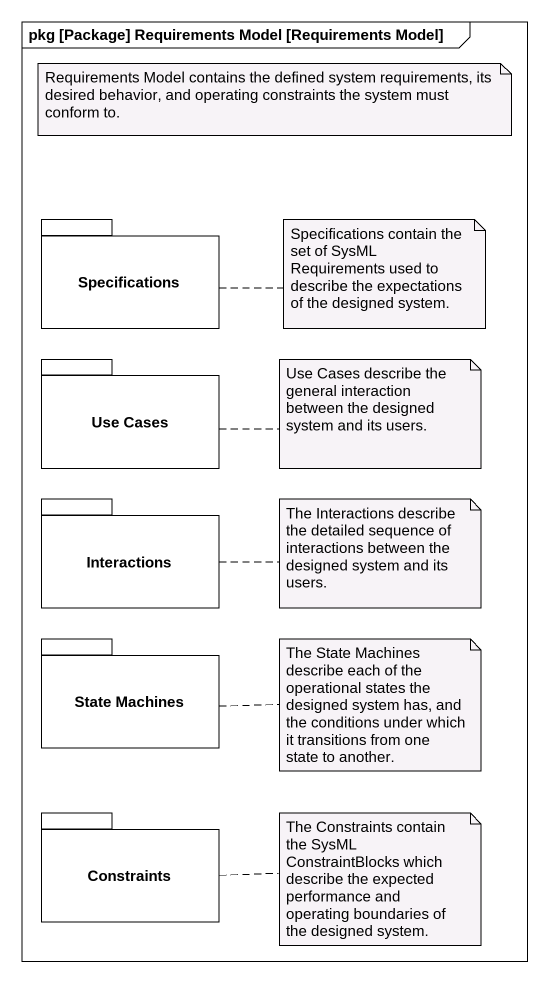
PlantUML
@startuml
mainframe pkg [Package] Requirements Model [Requirements Model]
package Specifications {
}
package "Use Cases" as Use_Cases {
}
package Interactions {
}
package "State Machines" as State_Machines {
}
package Constraints {
}
note as N1
  Requirements Model contains the defined system requirements, its desired behavior, and operating constraints the system must conform to.
end note
note right of Specifications : Specifications contain the set of SysML Requirements used to describe the expectations of the designed system.
note right of Use_Cases : Use Cases describe the general interaction between the designed system and its users.
note right of Interactions : The Interactions describe the detailed sequence of interactions between the designed system and its users.
note right of State_Machines : The State Machines describe each of the operational states the designed system has, and the conditions under which it transitions from one state to another.
note right of Constraints : The Constraints contain the SysML ConstraintBlocks which describe the expected performance and operating boundaries of the designed system.
@enduml
